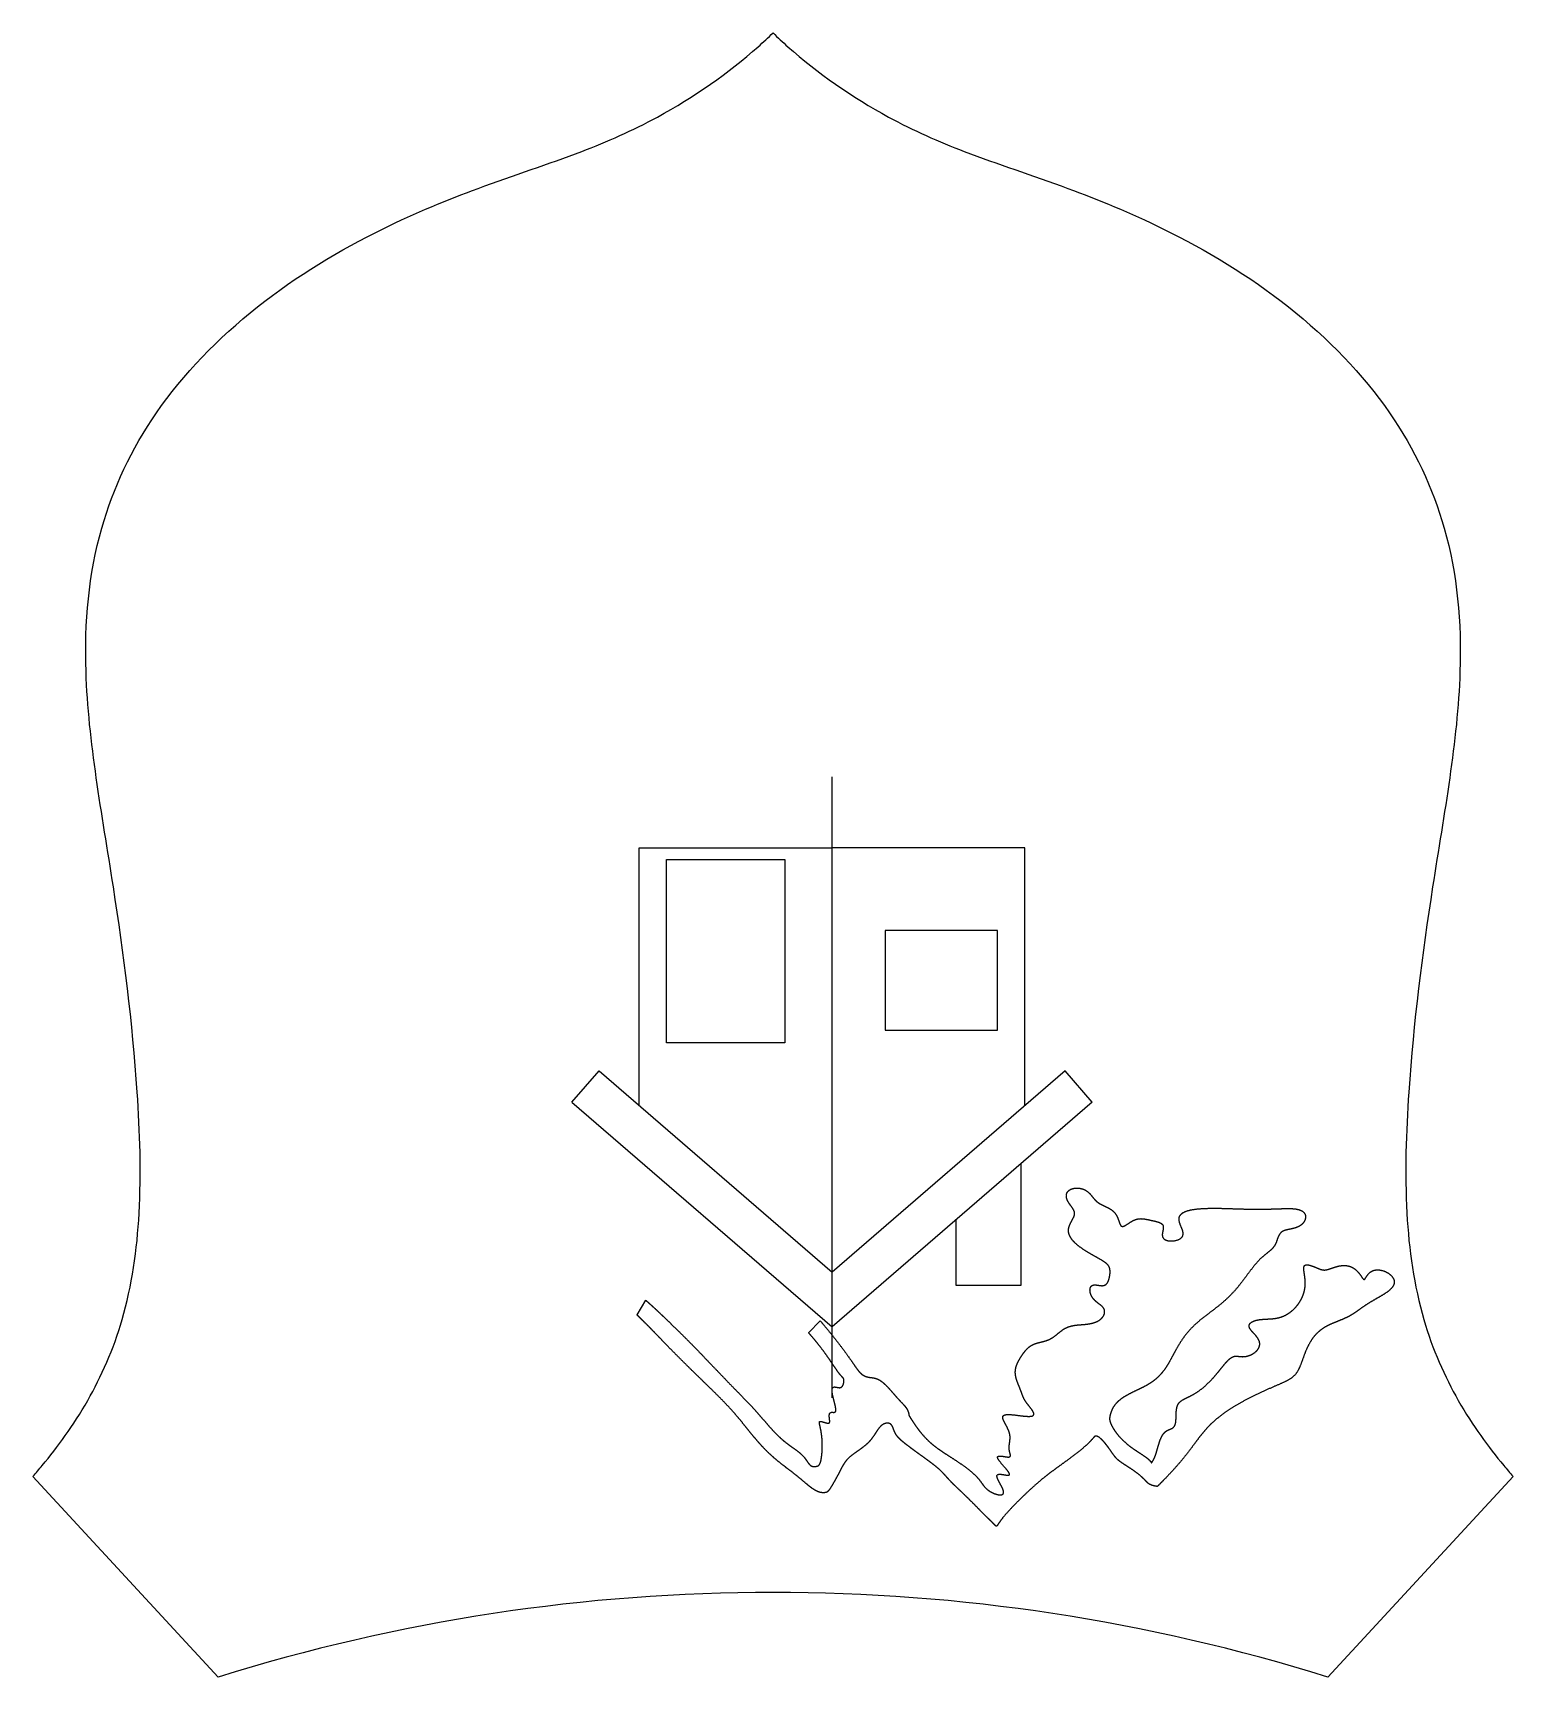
# Model space of a CAD drawing. Header units: millimetres. Extents: x -125 to 125, y -132 to 146.
import ezdxf

# ---------------------------------------------------------------- set-up
doc = ezdxf.new("R2010")
doc.units = ezdxf.units.MM
doc.layers.get('0').update_dxf_attribs({"linetype": 'CONTINUOUS'})

msp = doc.modelspace()

# ---------------------------------------------------------------- linework, layer by layer
for p, q in [((10, -85), (10, 20)), ((-22.61, -35.59), (-22.61, 8)), ((-22.61, 8), (10, 8)), ((42.61, 8), (10, 8)), ((42.61, -35.59), (42.61, 8)), ((-34, -35), (-29.42, -29.7)), ((-29.42, -29.7), (10, -63.75)), ((49.42, -29.7), (10, -63.75)), ((54, -35), (49.42, -29.7)), ((-34, -35), (10, -73)), ((54, -35), (10, -73)), ((41.91, -45.44), (41.91, -66)), ((31, -66), (31, -54.86)), ((41.91, -66), (31, -66)), ((-23, -71), (-21.53, -68.49)), ((6, -74), (8, -72)), ((-125.19, -98.31), (-93.84, -132.24)), ((93.84, -132.24), (125.19, -98.31))]:
    msp.add_line(p, q)
for points in [[(-18, -25), (-18, 6), (2, 6), (2, -25)], [(19, -22.84), (38, -22.84), (38, -6), (19, -6)]]:
    msp.add_lwpolyline(points, close=True)
msp.add_arc((0, -432.51), 314.6, 72.6451, 107.3549)
for points, knots in [([(-125.19, -98.31), (-124.66, -97.71), (-124.13, -97.08), (-123.59, -96.44), (-121.04, -93.35), (-118.36, -89.75), (-115.91, -85.46), (-113.61, -81.44), (-111.55, -76.8), (-110.09, -71.77), (-108.44, -66.08), (-107.55, -59.95), (-107.22, -53.79), (-106.84, -46.94), (-107.09, -40.06), (-107.54, -33.31), (-108.34, -21.49), (-109.8, -9.97), (-111.57, 1.4), (-113.5, 13.82), (-115.81, 25.97), (-116.2, 37.79), (-116.47, 46.08), (-115.76, 54.22), (-113.53, 62.06), (-111.61, 68.82), (-108.55, 75.37), (-104.28, 81.55), (-99.77, 88.08), (-93.89, 94.17), (-87.2, 99.46), (-80.58, 104.7), (-73.2, 109.13), (-65.95, 112.69), (-60.42, 115.4), (-54.99, 117.61), (-49.89, 119.5), (-43.71, 121.78), (-38, 123.6), (-32.34, 125.76), (-28.05, 127.4), (-23.76, 129.29), (-19.56, 131.57), (-13.38, 134.93), (-7.46, 139.08), (-2.52, 143.46), (-1.65, 144.23), (-0.81, 145.01), (0, 145.8)], [0.0443654, 0.0443654, 0.0443654, 0.0443654, 0.0539507, 0.0539507, 0.0539507, 0.0997422, 0.0997422, 0.0997422, 0.1426488, 0.1426488, 0.1426488, 0.1911394, 0.1911394, 0.1911394, 0.2450242, 0.2450242, 0.2450242, 0.3393962, 0.3393962, 0.3393962, 0.4425508, 0.4425508, 0.4425508, 0.5148677, 0.5148677, 0.5148677, 0.5772612, 0.5772612, 0.5772612, 0.6431851, 0.6431851, 0.6431851, 0.7084903, 0.7084903, 0.7084903, 0.7583767, 0.7583767, 0.7583767, 0.8187825, 0.8187825, 0.8187825, 0.8646612, 0.8646612, 0.8646612, 0.9323306, 0.9323306, 0.9323306, 0.9442606, 0.9442606, 0.9442606, 0.9442606]), ([(0, 145.8), (0.81, 145.01), (1.65, 144.23), (2.52, 143.46), (7.46, 139.08), (13.38, 134.93), (19.56, 131.57), (23.76, 129.29), (28.05, 127.4), (32.34, 125.76), (38, 123.6), (43.71, 121.78), (49.89, 119.5), (54.99, 117.61), (60.42, 115.4), (65.95, 112.69), (73.2, 109.13), (80.58, 104.7), (87.2, 99.46), (93.89, 94.17), (99.77, 88.08), (104.28, 81.55), (108.55, 75.37), (111.61, 68.82), (113.53, 62.06), (115.76, 54.22), (116.47, 46.08), (116.2, 37.79), (115.81, 25.97), (113.5, 13.82), (111.57, 1.4), (109.8, -9.97), (108.34, -21.49), (107.54, -33.31), (107.09, -40.06), (106.84, -46.94), (107.22, -53.79), (107.55, -59.95), (108.44, -66.08), (110.09, -71.77), (111.55, -76.8), (113.61, -81.44), (115.91, -85.46), (118.36, -89.75), (121.04, -93.35), (123.59, -96.44), (124.13, -97.08), (124.66, -97.71), (125.19, -98.31)], [-0.9442606, -0.9442606, -0.9442606, -0.9442606, -0.9323306, -0.9323306, -0.9323306, -0.8646612, -0.8646612, -0.8646612, -0.8187825, -0.8187825, -0.8187825, -0.7583767, -0.7583767, -0.7583767, -0.7084903, -0.7084903, -0.7084903, -0.6431851, -0.6431851, -0.6431851, -0.5772612, -0.5772612, -0.5772612, -0.5148677, -0.5148677, -0.5148677, -0.4425508, -0.4425508, -0.4425508, -0.3393962, -0.3393962, -0.3393962, -0.2450242, -0.2450242, -0.2450242, -0.1911394, -0.1911394, -0.1911394, -0.1426488, -0.1426488, -0.1426488, -0.0997422, -0.0997422, -0.0997422, -0.0539507, -0.0539507, -0.0539507, -0.0443654, -0.0443654, -0.0443654, -0.0443654])]:
    msp.add_open_spline(points, degree=3, knots=knots)
for points in [[(23, -88), (23.1, -88.16), (23.3, -88.49), (23.6, -88.95), (23.99, -89.54), (24.47, -90.21), (24.95, -90.84), (25.43, -91.4), (25.92, -91.93), (26.42, -92.42), (26.96, -92.88), (27.54, -93.34), (28.19, -93.81), (28.92, -94.3), (29.72, -94.82), (30.58, -95.37), (31.47, -95.96), (32.35, -96.57), (33.16, -97.18), (33.88, -97.77), (34.46, -98.34), (34.92, -98.87), (35.26, -99.36), (35.56, -99.81), (35.92, -100.24), (36.39, -100.66), (37.02, -101.04), (37.76, -101.35), (38.47, -101.49), (38.95, -101.39), (39.09, -100.99), (38.85, -100.32), (38.4, -99.51), (37.97, -98.73), (37.78, -98.16), (37.99, -97.89), (38.59, -97.91), (39.33, -98.07), (39.93, -98.15), (40.13, -97.99), (39.84, -97.5), (39.2, -96.78), (38.49, -95.98), (37.98, -95.31), (37.89, -94.9), (38.29, -94.8), (38.99, -94.91), (39.7, -95.05), (40.14, -95.04), (40.22, -94.79), (40.08, -94.35), (39.93, -93.8), (39.92, -93.21), (40.02, -92.61), (40.12, -91.98), (40.11, -91.3), (39.9, -90.56), (39.51, -89.8), (39.09, -89.07), (38.81, -88.46), (38.82, -88.03), (39.23, -87.82), (40.02, -87.81), (41.08, -87.93), (42.2, -88.08), (43.21, -88.18), (43.91, -88.13), (44.21, -87.9), (44.11, -87.48), (43.74, -86.93), (43.26, -86.34), (42.81, -85.77), (42.49, -85.27), (42.28, -84.81), (42.13, -84.36), (41.96, -83.89), (41.74, -83.35), (41.49, -82.75), (41.23, -82.1), (41.04, -81.43), (40.95, -80.77), (41.01, -80.12), (41.18, -79.5), (41.46, -78.9), (41.79, -78.31), (42.16, -77.75), (42.53, -77.22), (42.94, -76.74), (43.38, -76.34), (43.87, -76.03), (44.44, -75.81), (45.05, -75.65), (45.7, -75.5), (46.34, -75.32), (46.94, -75.06), (47.51, -74.7), (48.04, -74.28), (48.56, -73.83), (49.12, -73.41), (49.74, -73.07), (50.45, -72.84), (51.24, -72.71), (52.09, -72.64), (52.98, -72.58), (53.84, -72.46), (54.64, -72.22), (55.31, -71.86), (55.81, -71.38), (56.09, -70.84), (56.15, -70.31), (55.98, -69.86), (55.62, -69.47), (55.12, -69.12), (54.59, -68.72), (54.11, -68.23), (53.75, -67.62), (53.58, -66.97), (53.61, -66.39), (53.86, -66), (54.29, -65.87), (54.83, -65.93), (55.41, -66.06), (55.94, -66.08), (56.37, -65.87), (56.68, -65.44), (56.88, -64.84), (57, -64.19), (57.04, -63.58), (56.97, -63.06), (56.76, -62.62), (56.33, -62.2), (55.67, -61.77), (54.8, -61.28), (53.78, -60.72), (52.7, -60.08), (51.69, -59.37), (50.83, -58.63), (50.24, -57.86), (49.94, -57.1), (49.95, -56.38), (50.19, -55.7), (50.54, -55.08), (50.86, -54.52), (51.05, -54.02), (51.02, -53.55), (50.8, -53.1), (50.44, -52.62), (50.05, -52.11), (49.73, -51.56), (49.57, -51), (49.62, -50.46), (49.9, -50.01), (50.4, -49.68), (51.06, -49.52), (51.78, -49.52), (52.48, -49.69), (53.09, -50.01), (53.57, -50.44), (53.95, -50.91), (54.31, -51.39), (54.72, -51.82), (55.22, -52.17), (55.82, -52.47), (56.49, -52.76), (57.13, -53.1), (57.7, -53.55), (58.12, -54.11), (58.39, -54.76), (58.58, -55.38), (58.75, -55.86), (59, -56.08), (59.36, -56.01), (59.83, -55.73), (60.38, -55.34), (60.97, -54.98), (61.56, -54.76), (62.14, -54.68), (62.76, -54.74), (63.41, -54.87), (64.11, -55.02), (64.82, -55.18), (65.44, -55.36), (65.87, -55.61), (66.06, -55.98), (66.02, -56.47), (65.87, -57.04), (65.8, -57.61), (65.96, -58.08), (66.43, -58.4), (67.14, -58.53), (67.96, -58.48), (68.7, -58.26), (69.21, -57.9), (69.42, -57.44), (69.37, -56.91), (69.15, -56.34), (68.89, -55.76), (68.69, -55.19), (68.64, -54.66), (68.79, -54.19), (69.15, -53.79), (69.74, -53.47), (70.55, -53.24), (71.54, -53.08), (72.68, -52.98), (73.93, -52.95), (75.24, -52.95), (76.58, -52.98), (77.92, -53.03), (79.22, -53.07), (80.48, -53.11), (81.69, -53.12), (82.85, -53.12), (83.97, -53.09), (85.03, -53.06), (86.05, -53.02), (87.01, -52.99), (87.9, -53), (88.68, -53.09), (89.32, -53.28), (89.8, -53.59), (90.07, -54.02), (90.12, -54.54), (89.96, -55.1), (89.6, -55.61), (89.06, -56.02), (88.41, -56.28), (87.7, -56.45), (87.02, -56.57), (86.42, -56.72), (85.95, -56.98), (85.62, -57.37), (85.41, -57.87), (85.23, -58.42), (85.04, -58.96), (84.77, -59.44), (84.41, -59.86), (83.95, -60.25), (83.43, -60.64), (82.86, -61.1), (82.27, -61.66), (81.66, -62.32), (81.05, -63.09), (80.42, -63.93), (79.76, -64.82), (79.07, -65.73), (78.34, -66.63), (77.56, -67.49), (76.74, -68.3), (75.88, -69.06), (75, -69.76), (74.11, -70.44), (73.23, -71.1), (72.38, -71.76), (71.58, -72.44), (70.83, -73.15), (70.14, -73.9), (69.52, -74.7), (68.95, -75.52), (68.44, -76.37), (67.97, -77.22), (67.52, -78.06), (67.08, -78.88), (66.62, -79.65), (66.14, -80.37), (65.6, -81.04), (65, -81.64), (64.33, -82.19), (63.59, -82.68), (62.78, -83.13), (61.92, -83.55), (61.05, -83.96), (60.2, -84.38), (59.41, -84.82), (58.72, -85.29), (58.14, -85.8), (57.7, -86.34), (57.39, -86.87), (57.18, -87.38), (57.04, -87.82), (56.95, -88.19), (56.92, -88.52), (56.95, -88.87), (57.07, -89.28), (57.31, -89.78), (57.65, -90.36), (58.1, -91), (58.65, -91.66), (59.28, -92.3), (59.97, -92.9), (60.68, -93.45), (61.39, -93.94), (62.06, -94.37), (62.66, -94.76), (63.17, -95.11), (63.57, -95.44), (63.8, -95.67), (63.92, -95.84), (63.98, -95.95), (64, -96)], [(64, -96), (64.06, -95.94), (64.17, -95.82), (64.33, -95.58), (64.53, -95.18), (64.77, -94.53), (64.99, -93.77), (65.22, -92.94), (65.47, -92.13), (65.79, -91.41), (66.18, -90.87), (66.63, -90.52), (67.13, -90.33), (67.58, -90.16), (67.92, -89.88), (68.12, -89.38), (68.18, -88.68), (68.19, -87.87), (68.21, -87.07), (68.34, -86.39), (68.62, -85.87), (69.05, -85.48), (69.62, -85.17), (70.3, -84.86), (71.05, -84.48), (71.85, -84), (72.67, -83.39), (73.49, -82.66), (74.28, -81.84), (75.04, -80.97), (75.74, -80.11), (76.37, -79.32), (76.94, -78.67), (77.45, -78.21), (77.91, -77.98), (78.35, -77.94), (78.83, -78.01), (79.4, -78.08), (80.08, -78.03), (80.85, -77.78), (81.58, -77.35), (82.14, -76.76), (82.41, -76.08), (82.31, -75.4), (81.91, -74.74), (81.35, -74.13), (80.82, -73.58), (80.49, -73.08), (80.49, -72.64), (80.79, -72.27), (81.33, -71.99), (82, -71.82), (82.73, -71.73), (83.48, -71.69), (84.22, -71.66), (84.95, -71.6), (85.66, -71.46), (86.35, -71.22), (87.03, -70.87), (87.7, -70.4), (88.34, -69.81), (88.93, -69.1), (89.42, -68.29), (89.79, -67.4), (90.01, -66.45), (90.06, -65.49), (89.97, -64.56), (89.83, -63.73), (89.74, -63.07), (89.82, -62.64), (90.12, -62.46), (90.65, -62.52), (91.3, -62.74), (91.96, -63.03), (92.55, -63.28), (93.05, -63.42), (93.53, -63.41), (94.08, -63.25), (94.76, -62.99), (95.57, -62.73), (96.46, -62.58), (97.36, -62.65), (98.18, -63), (98.86, -63.58), (99.38, -64.26), (99.74, -64.83), (99.96, -65.09), (100.14, -64.96), (100.36, -64.51), (100.74, -63.94), (101.35, -63.48), (102.17, -63.3), (103.12, -63.43), (104.03, -63.83), (104.75, -64.43), (105.14, -65.12), (105.12, -65.81), (104.71, -66.47), (103.99, -67.09), (103.08, -67.66), (102.09, -68.22), (101.14, -68.77), (100.27, -69.32), (99.49, -69.86), (98.78, -70.38), (98.09, -70.85), (97.39, -71.26), (96.62, -71.63), (95.79, -71.96), (94.91, -72.3), (94, -72.69), (93.12, -73.18), (92.3, -73.78), (91.56, -74.53), (90.94, -75.4), (90.42, -76.36), (89.99, -77.37), (89.64, -78.35), (89.32, -79.26), (89, -80.06), (88.64, -80.73), (88.21, -81.27), (87.66, -81.72), (86.99, -82.11), (86.16, -82.5), (85.19, -82.92), (84.08, -83.4), (82.87, -83.93), (81.59, -84.53), (80.28, -85.18), (78.99, -85.88), (77.76, -86.61), (76.62, -87.36), (75.59, -88.12), (74.67, -88.87), (73.87, -89.62), (73.17, -90.38), (72.54, -91.13), (71.95, -91.89), (71.37, -92.67), (70.78, -93.47), (70.15, -94.3), (69.47, -95.16), (68.73, -96.05), (67.92, -96.98), (67.03, -97.95), (66.26, -98.75), (65.64, -99.37), (65.22, -99.79), (65, -100)], [(-21.53, -68.49), (-21.46, -68.56), (-21.31, -68.7), (-21.07, -68.91), (-20.73, -69.21), (-20.27, -69.63), (-19.77, -70.09), (-19.25, -70.59), (-18.69, -71.11), (-18.09, -71.68), (-17.47, -72.28), (-16.82, -72.91), (-16.15, -73.57), (-15.45, -74.25), (-14.74, -74.96), (-14.02, -75.69), (-13.28, -76.44), (-12.54, -77.2), (-11.8, -77.97), (-11.07, -78.74), (-10.34, -79.5), (-9.62, -80.25), (-8.91, -80.99), (-8.23, -81.71), (-7.56, -82.4), (-6.91, -83.07), (-6.28, -83.71), (-5.67, -84.33), (-5.09, -84.93), (-4.52, -85.51), (-3.96, -86.09), (-3.42, -86.67), (-2.89, -87.25), (-2.36, -87.85), (-1.83, -88.46), (-1.29, -89.09), (-0.75, -89.72), (-0.2, -90.34), (0.38, -90.95), (0.96, -91.53), (1.56, -92.08), (2.17, -92.58), (2.77, -93.03), (3.36, -93.45), (3.92, -93.84), (4.43, -94.23), (4.87, -94.62), (5.25, -95.02), (5.56, -95.43), (5.82, -95.83), (6.06, -96.18), (6.31, -96.44), (6.6, -96.6), (6.91, -96.65), (7.23, -96.62), (7.51, -96.56), (7.73, -96.46), (7.91, -96.25), (8.06, -95.89), (8.18, -95.32), (8.28, -94.57), (8.34, -93.67), (8.35, -92.69), (8.29, -91.71), (8.17, -90.8), (8.02, -90.04), (7.87, -89.47), (7.8, -89.12), (7.89, -88.97), (8.16, -88.99), (8.58, -89.12), (9.03, -89.26), (9.39, -89.34), (9.58, -89.27), (9.62, -89.03), (9.56, -88.62), (9.5, -88.13), (9.52, -87.71), (9.68, -87.46), (9.96, -87.43), (10.29, -87.49), (10.56, -87.46), (10.67, -87.2), (10.62, -86.69), (10.45, -85.98), (10.23, -85.16), (10.04, -84.38), (9.95, -83.75), (10.01, -83.34), (10.21, -83.16), (10.53, -83.16), (10.9, -83.26), (11.27, -83.33), (11.59, -83.25), (11.82, -82.99), (11.96, -82.59), (12.02, -82.19), (12, -81.88), (11.94, -81.71), (11.81, -81.58), (11.61, -81.39), (11.35, -81.1), (11.03, -80.67), (10.65, -80.14), (10.23, -79.53), (9.78, -78.86), (9.29, -78.15), (8.79, -77.44), (8.26, -76.73), (7.72, -76.02), (7.16, -75.33), (6.7, -74.79), (6.35, -74.39), (6.12, -74.13), (6, -74)], [(65, -100), (64.88, -99.98), (64.65, -99.95), (64.34, -99.89), (63.99, -99.78), (63.65, -99.62), (63.38, -99.42), (63.15, -99.17), (62.88, -98.87), (62.52, -98.5), (62.03, -98.08), (61.42, -97.61), (60.74, -97.14), (60.05, -96.68), (59.41, -96.28), (58.88, -95.92), (58.45, -95.61), (58.11, -95.3), (57.81, -94.94), (57.49, -94.49), (57.12, -93.95), (56.69, -93.34), (56.22, -92.73), (55.75, -92.19), (55.31, -91.78), (54.94, -91.53), (54.65, -91.45), (54.45, -91.49), (54.29, -91.64), (54.1, -91.89), (53.78, -92.26), (53.3, -92.75), (52.66, -93.33), (51.87, -93.98), (50.99, -94.68), (50.05, -95.37), (49.12, -96.05), (48.25, -96.68), (47.44, -97.27), (46.7, -97.82), (46.01, -98.35), (45.34, -98.9), (44.67, -99.48), (43.95, -100.12), (43.17, -100.83), (42.34, -101.62), (41.46, -102.47), (40.6, -103.35), (39.79, -104.21), (39.1, -105), (38.55, -105.69), (38.17, -106.23), (37.94, -106.59), (37.83, -106.77), (37.73, -106.75), (37.59, -106.6), (37.39, -106.37), (37.13, -106.11), (36.82, -105.8), (36.44, -105.44), (35.99, -105.01), (35.49, -104.51), (34.94, -103.95), (34.34, -103.33), (33.7, -102.69), (33.04, -102.03), (32.37, -101.39), (31.73, -100.77), (31.12, -100.2), (30.57, -99.67), (30.09, -99.19), (29.69, -98.76), (29.34, -98.37), (29.01, -98), (28.67, -97.62), (28.26, -97.22), (27.77, -96.79), (27.17, -96.31), (26.51, -95.81), (25.8, -95.3), (25.1, -94.8), (24.45, -94.32), (23.86, -93.9), (23.35, -93.52), (22.91, -93.18), (22.5, -92.87), (22.1, -92.55), (21.69, -92.22), (21.3, -91.85), (20.94, -91.44), (20.66, -91), (20.47, -90.54), (20.33, -90.1), (20.17, -89.71), (19.93, -89.42), (19.57, -89.27), (19.13, -89.27), (18.67, -89.43), (18.24, -89.74), (17.86, -90.18), (17.51, -90.71), (17.15, -91.29), (16.74, -91.89), (16.26, -92.47), (15.68, -93.01), (15.05, -93.5), (14.39, -93.97), (13.75, -94.41), (13.17, -94.84), (12.67, -95.28), (12.25, -95.76), (11.9, -96.29), (11.58, -96.88), (11.25, -97.52), (10.9, -98.2), (10.53, -98.89), (10.15, -99.54), (9.82, -100.1), (9.54, -100.52), (9.34, -100.79), (9.17, -100.94), (8.98, -101.02), (8.69, -101.07), (8.32, -101.07), (7.87, -100.99), (7.37, -100.79), (6.82, -100.46), (6.25, -100.04), (5.65, -99.55), (5.03, -99.02), (4.38, -98.48), (3.71, -97.94), (3.03, -97.41), (2.34, -96.89), (1.64, -96.36), (0.94, -95.81), (0.26, -95.24), (-0.42, -94.63), (-1.08, -94), (-1.73, -93.33), (-2.35, -92.65), (-2.94, -91.96), (-3.52, -91.26), (-4.08, -90.58), (-4.62, -89.9), (-5.16, -89.23), (-5.7, -88.58), (-6.25, -87.93), (-6.82, -87.27), (-7.42, -86.61), (-8.06, -85.93), (-8.73, -85.24), (-9.44, -84.53), (-10.19, -83.79), (-10.96, -83.04), (-11.75, -82.27), (-12.56, -81.49), (-13.37, -80.7), (-14.18, -79.91), (-14.97, -79.13), (-15.75, -78.35), (-16.51, -77.59), (-17.24, -76.85), (-17.94, -76.13), (-18.62, -75.43), (-19.26, -74.76), (-19.88, -74.12), (-20.47, -73.51), (-21.03, -72.94), (-21.57, -72.4), (-22.08, -71.9), (-22.46, -71.52), (-22.73, -71.25), (-22.91, -71.08), (-23, -71)], [(8, -72), (8.2, -72.24), (8.6, -72.71), (9.17, -73.39), (9.87, -74.26), (10.67, -75.25), (11.38, -76.17), (12.01, -77), (12.56, -77.76), (13.04, -78.43), (13.45, -79.03), (13.8, -79.55), (14.11, -80), (14.4, -80.39), (14.68, -80.72), (14.97, -81), (15.29, -81.22), (15.63, -81.38), (15.99, -81.49), (16.37, -81.56), (16.77, -81.6), (17.18, -81.66), (17.62, -81.79), (18.09, -82.03), (18.58, -82.39), (19.1, -82.87), (19.63, -83.43), (20.14, -84.02), (20.64, -84.59), (21.1, -85.12), (21.51, -85.56), (21.88, -85.94), (22.19, -86.27), (22.45, -86.58), (22.66, -86.89), (22.82, -87.23), (22.92, -87.52), (22.97, -87.75), (22.99, -87.92), (23, -88)]]:
    msp.add_open_spline(points, degree=5)

doc.saveas('drawing.dxf')
